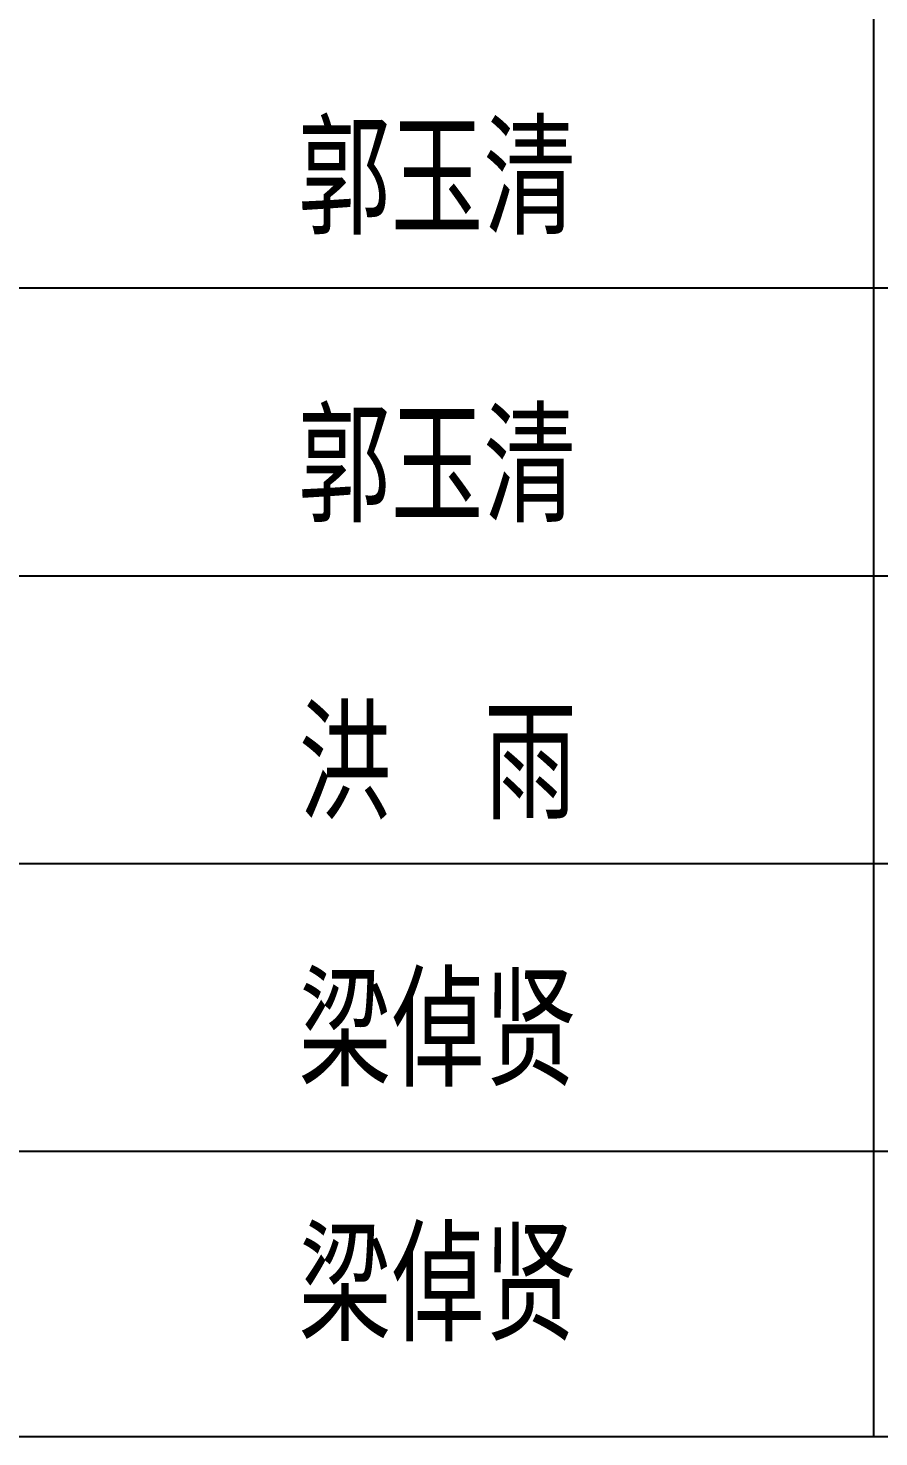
# Model space of a CAD drawing. Extents: x 180850 to 1399066, y 48356 to 327880.
# Drawn here: x 298496 to 300586, y 139707 to 143169 of the extents above; entities that cross this region are included whole.
import ezdxf

# ---------------------------------------------------------------- set-up
doc = ezdxf.new("R2010")
doc.units = 0
doc.header["$LTSCALE"] = 1000
doc.layers.add('PUB_TEXT', color=7, linetype='Continuous')
doc.layers.add('PUB_TITLE', color=4, linetype='Continuous')
doc.styles.add('_gyy_title_ST', font='', dxfattribs={"width": 0.8})
doc.styles.get('_gyy_title_ST').set_extended_font_data('SimSun')

msp = doc.modelspace()

# ---------------------------------------------------------------- linework, layer by layer
at = {"layer": 'PUB_TITLE'}
for p, q in [((300572.79, 144650.96), (300572.79, 139707.48)), ((301986.93, 142529.75), (297037.44, 142529.75)), ((301986.93, 141822.68), (297037.44, 141822.68)), ((301986.93, 141115.61), (297037.44, 141115.61)), ((301986.93, 140408.54), (297037.44, 140408.54))]:
    msp.add_line(p, q, dxfattribs=at)
msp.add_lwpolyline([(297037.44, 144650.96), (301986.93, 144650.96), (301986.93, 139707.48), (297037.44, 139707.48)], close=True, dxfattribs=at)
msp.add_lwpolyline([(301986.93, 144650.96), (301986.93, 139707.48), (297037.44, 139707.48)], dxfattribs=at)

# ---------------------------------------------------------------- texts
at = {"layer": 'PUB_TEXT', "color": 3, "style": '_gyy_title_ST', "width": 0.7}
for s, p in [('郭玉清', (299158.99, 142687.54)), ('郭玉清', (299158.99, 141980.47)), ('洪  雨', (299160.58, 141250.18)), ('梁倬贤', (299160.58, 140594.53)), ('梁倬贤', (299160.58, 139968.79))]:
    msp.add_text(s, height=238.736, dxfattribs=at).set_placement(p)

doc.saveas('drawing.dxf')
